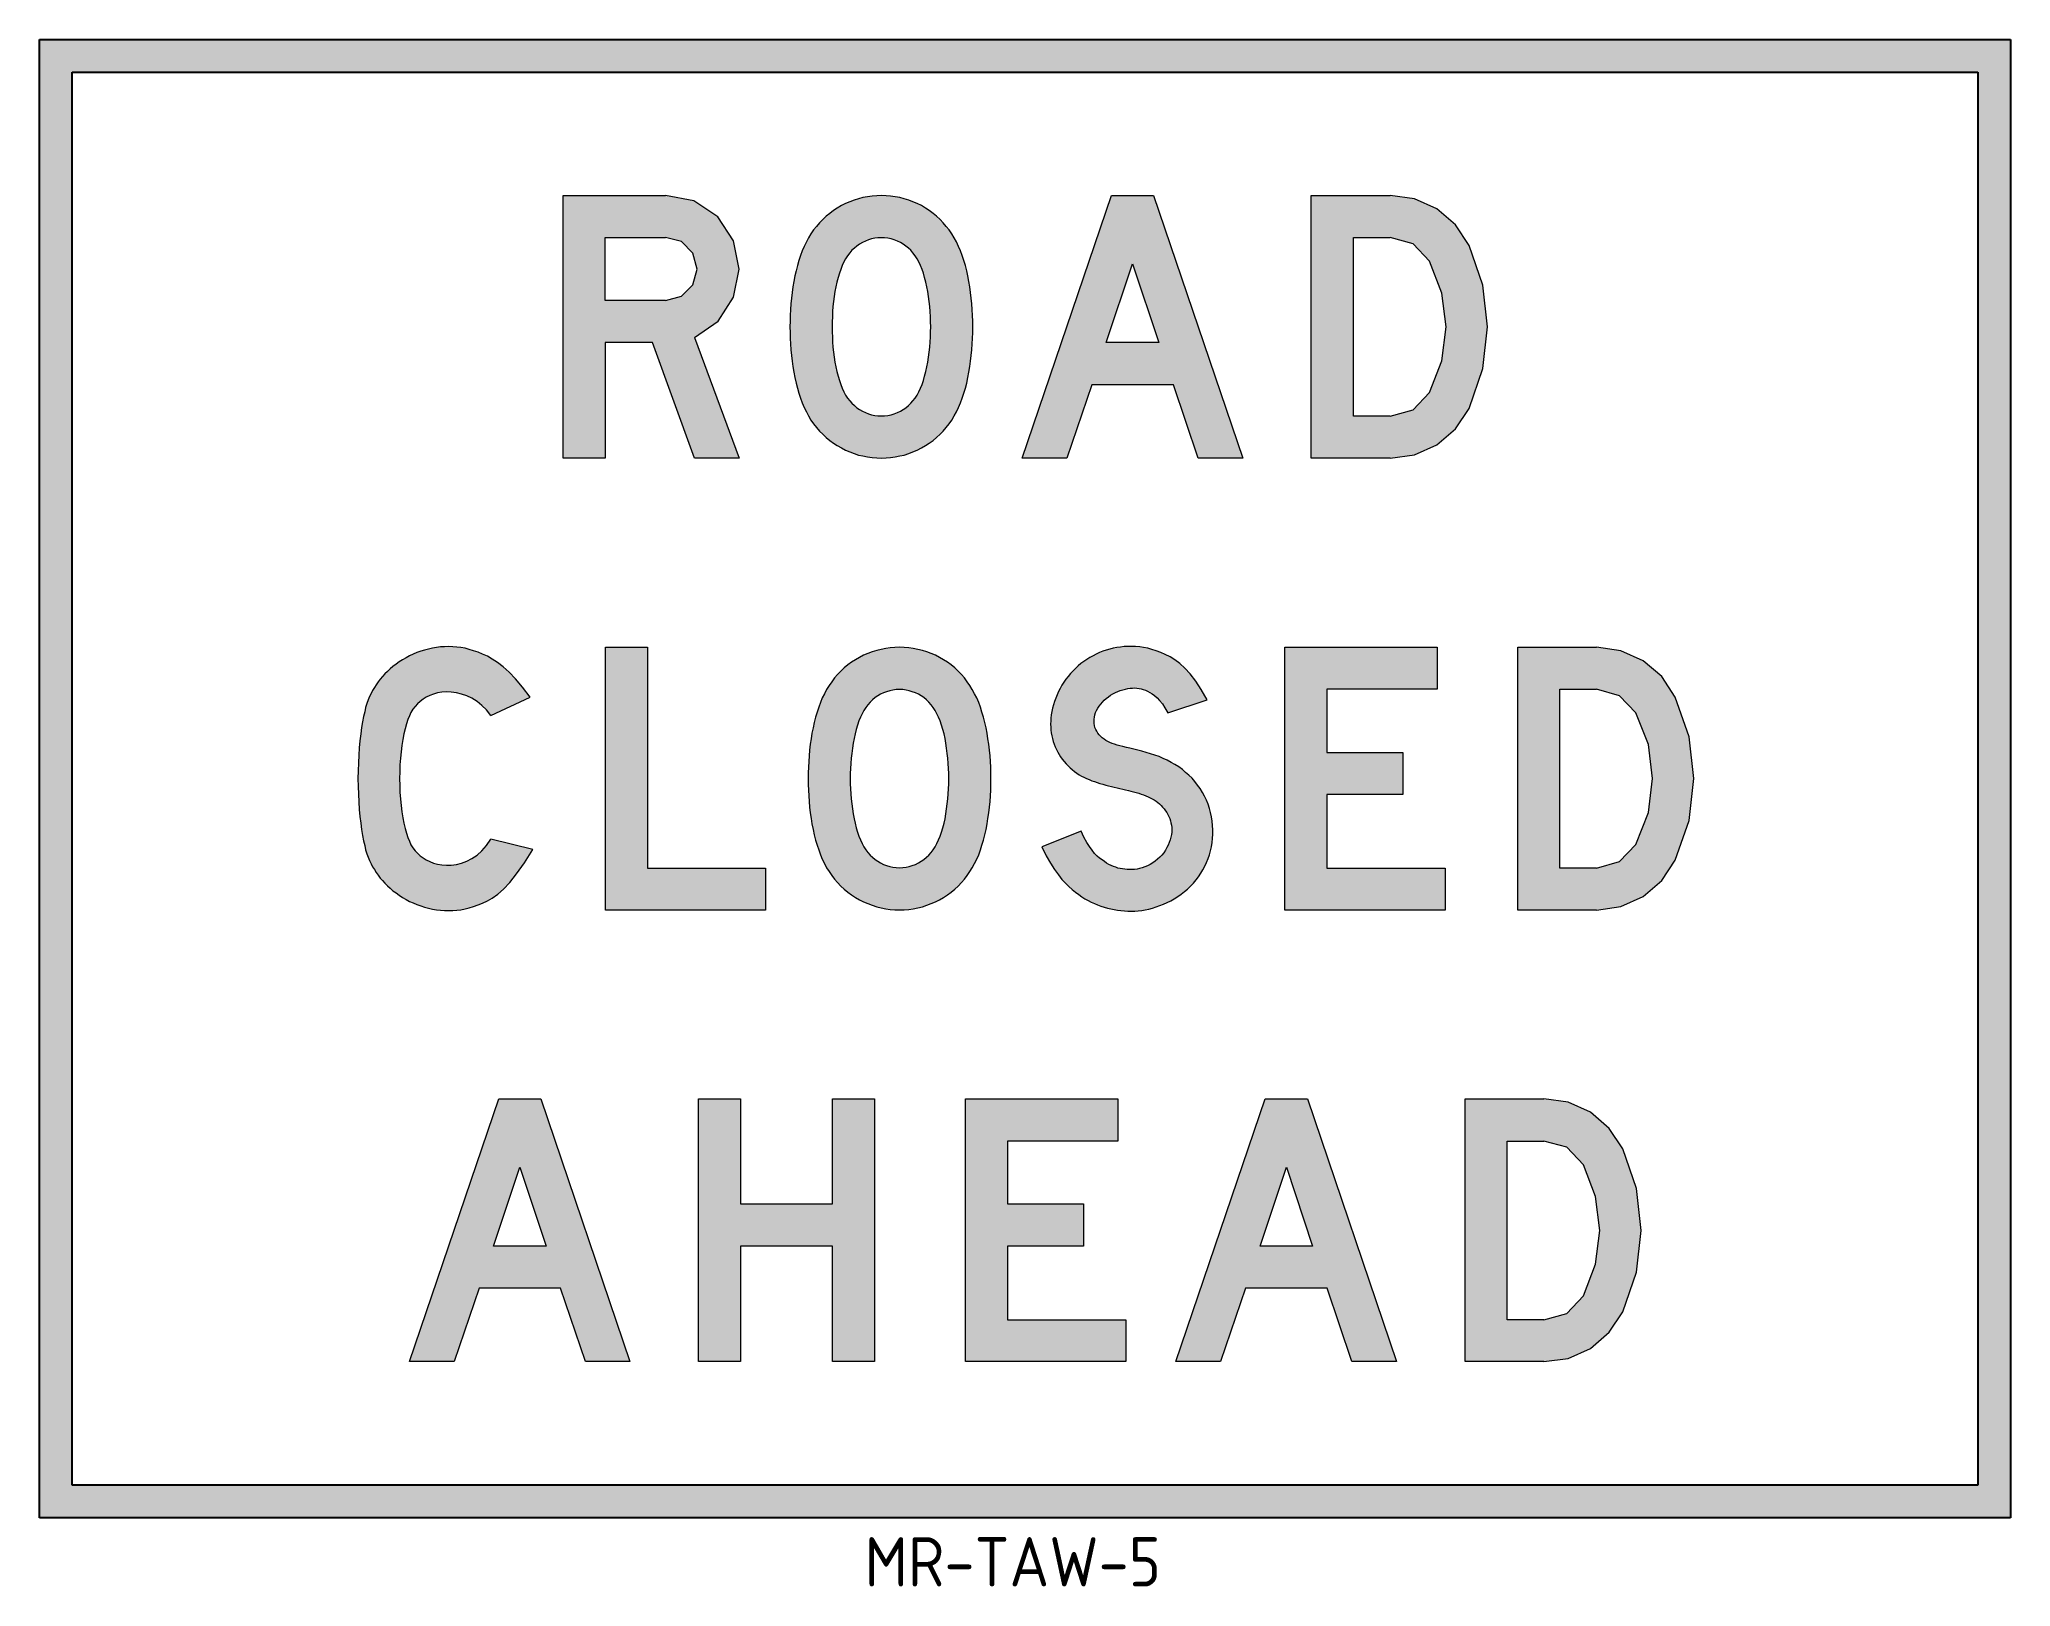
# Model space of a CAD drawing. Header units: millimetres. Extents: x 142 to 262, y 147 to 241.
import ezdxf

# ---------------------------------------------------------------- set-up
doc = ezdxf.new("R2010")
doc.units = ezdxf.units.MM
doc.header["$LTSCALE"] = 12
doc.layers.add('L35', color=3, linetype='Continuous')
doc.layers.add('T25', color=1, linetype='Continuous')
doc.styles.add('iso', font='iso.shx')

msp = doc.modelspace()

# ---------------------------------------------------------------- hatches: boundary and pattern name
at = {"layer": 'T25'}
h = msp.add_hatch(color=256, dxfattribs=at)
h.paths.add_polyline_path([(144.43, 238.69), (260.43, 238.69), (260.43, 152.69), (144.43, 152.69)], flags=16)
h.paths.add_polyline_path([(142.43, 240.69), (262.43, 240.69), (262.43, 150.69), (142.43, 150.69)])
h = msp.add_hatch(color=256, dxfattribs=at)
h.paths.add_polyline_path([(183.74, 223.54), (184.69, 225), (185.02, 226.71), (184.69, 228.43), (183.72, 229.89), (182.27, 230.86), (180.55, 231.19), (174.31, 231.19), (174.31, 215.19), (176.87, 215.19), (176.87, 222.23), (179.75, 222.23), (182.31, 215.19), (185.02, 215.19), (182.31, 222.55)])
h.paths.add_polyline_path([(176.87, 224.79), (176.87, 228.63), (180.55, 228.63), (181.51, 228.38), (182.21, 227.67), (182.47, 226.71), (182.21, 225.75), (181.51, 225.05), (180.55, 224.79)], flags=16)
h.paths.add_polyline_path([(199.25, 223.19), (199.25, 223.54), (199.23, 223.89), (199.22, 224.24), (199.19, 224.59), (199.16, 224.93), (199.12, 225.28), (199.07, 225.62), (199.01, 225.96), (198.95, 226.29), (198.88, 226.61), (198.8, 226.93), (198.71, 227.24), (198.61, 227.53), (198.5, 227.82), (198.39, 228.09), (198.26, 228.36), (198.12, 228.61), (197.97, 228.86), (197.81, 229.09), (197.64, 229.31), (197.45, 229.53), (197.26, 229.73), (197.05, 229.92), (196.83, 230.1), (196.6, 230.27), (196.37, 230.42), (196.12, 230.57), (195.87, 230.69), (195.61, 230.81), (195.35, 230.91), (195.08, 230.99), (194.81, 231.06), (194.53, 231.11), (194.25, 231.15), (193.97, 231.17), (193.68, 231.18), (193.4, 231.17), (193.12, 231.15), (192.84, 231.11), (192.56, 231.06), (192.29, 230.99), (192.02, 230.91), (191.76, 230.81), (191.5, 230.69), (191.25, 230.57), (191, 230.42), (190.77, 230.27), (190.54, 230.1), (190.32, 229.92), (190.12, 229.73), (189.92, 229.53), (189.74, 229.31), (189.56, 229.09), (189.4, 228.86), (189.25, 228.61), (189.12, 228.36), (188.99, 228.09), (188.87, 227.82), (188.76, 227.53), (188.66, 227.24), (188.58, 226.93), (188.49, 226.61), (188.42, 226.29), (188.36, 225.96), (188.3, 225.62), (188.25, 225.28), (188.21, 224.93), (188.18, 224.59), (188.16, 224.24), (188.14, 223.89), (188.13, 223.54), (188.12, 223.19), (188.13, 222.84), (188.14, 222.49), (188.16, 222.15), (188.18, 221.8), (188.21, 221.45), (188.25, 221.11), (188.3, 220.77), (188.36, 220.43), (188.42, 220.1), (188.49, 219.77), (188.58, 219.45), (188.66, 219.15), (188.76, 218.85), (188.87, 218.56), (188.99, 218.29), (189.12, 218.02), (189.25, 217.77), (189.4, 217.52), (189.56, 217.29), (189.74, 217.07), (189.92, 216.85), (190.12, 216.65), (190.32, 216.46), (190.54, 216.28), (190.77, 216.11), (191, 215.96), (191.25, 215.82), (191.5, 215.69), (191.76, 215.58), (192.02, 215.48), (192.29, 215.39), (192.56, 215.33), (192.84, 215.27), (193.12, 215.23), (193.4, 215.21), (193.68, 215.2), (193.97, 215.21), (194.25, 215.23), (194.53, 215.27), (194.81, 215.33), (195.08, 215.39), (195.35, 215.48), (195.61, 215.58), (195.87, 215.69), (196.12, 215.82), (196.37, 215.96), (196.6, 216.11), (196.83, 216.28), (197.05, 216.46), (197.26, 216.65), (197.45, 216.85), (197.64, 217.07), (197.81, 217.29), (197.97, 217.52), (198.12, 217.77), (198.26, 218.02), (198.39, 218.29), (198.5, 218.56), (198.61, 218.85), (198.71, 219.15), (198.8, 219.45), (198.88, 219.77), (198.95, 220.1), (199.01, 220.43), (199.07, 220.77), (199.12, 221.11), (199.16, 221.45), (199.19, 221.8), (199.22, 222.15), (199.23, 222.49), (199.25, 222.84)])
h.paths.add_polyline_path([(196.68, 222.88), (196.67, 222.57), (196.65, 222.27), (196.63, 221.96), (196.6, 221.65), (196.56, 221.35), (196.51, 221.05), (196.46, 220.75), (196.39, 220.47), (196.32, 220.19), (196.25, 219.93), (196.16, 219.69), (196.07, 219.46), (195.97, 219.24), (195.86, 219.04), (195.74, 218.86), (195.61, 218.69), (195.48, 218.54), (195.33, 218.4), (195.17, 218.27), (195.01, 218.16), (194.84, 218.06), (194.66, 217.97), (194.47, 217.9), (194.28, 217.84), (194.08, 217.8), (193.88, 217.78), (193.68, 217.77), (193.48, 217.78), (193.29, 217.8), (193.09, 217.84), (192.9, 217.9), (192.71, 217.97), (192.53, 218.06), (192.36, 218.16), (192.19, 218.27), (192.04, 218.4), (191.89, 218.54), (191.76, 218.69), (191.63, 218.86), (191.51, 219.04), (191.4, 219.24), (191.3, 219.46), (191.21, 219.69), (191.13, 219.93), (191.05, 220.19), (190.98, 220.47), (190.92, 220.75), (190.86, 221.05), (190.82, 221.35), (190.78, 221.65), (190.74, 221.96), (190.72, 222.27), (190.7, 222.57), (190.69, 222.88), (190.69, 223.19), (190.69, 223.5), (190.7, 223.81), (190.72, 224.12), (190.74, 224.43), (190.78, 224.73), (190.82, 225.04), (190.86, 225.34), (190.92, 225.63), (190.98, 225.91), (191.05, 226.19), (191.13, 226.45), (191.21, 226.69), (191.3, 226.92), (191.4, 227.14), (191.51, 227.34), (191.63, 227.52), (191.76, 227.69), (191.89, 227.85), (192.04, 227.99), (192.19, 228.11), (192.36, 228.23), (192.53, 228.33), (192.71, 228.41), (192.9, 228.48), (193.09, 228.54), (193.29, 228.58), (193.48, 228.6), (193.68, 228.61), (193.88, 228.6), (194.08, 228.58), (194.28, 228.54), (194.47, 228.48), (194.66, 228.41), (194.84, 228.33), (195.01, 228.23), (195.17, 228.11), (195.33, 227.99), (195.48, 227.85), (195.61, 227.69), (195.74, 227.52), (195.86, 227.34), (195.97, 227.14), (196.07, 226.92), (196.16, 226.69), (196.25, 226.45), (196.32, 226.19), (196.39, 225.91), (196.46, 225.63), (196.51, 225.34), (196.56, 225.04), (196.6, 224.73), (196.63, 224.43), (196.65, 224.12), (196.67, 223.81), (196.68, 223.5), (196.69, 223.19)], flags=16)
h.paths.add_polyline_path([(210.26, 231.19), (207.7, 231.19), (202.26, 215.19), (204.98, 215.19), (206.5, 219.67), (211.46, 219.67), (212.97, 215.19), (215.69, 215.19)])
h.paths.add_polyline_path([(207.38, 222.23), (208.97, 227.03), (210.58, 222.23)], flags=16)
h.paths.add_polyline_path([(230.59, 223.19), (230.3, 225.73), (229.46, 228.15), (228.64, 229.4), (227.5, 230.37), (226.14, 230.99), (224.66, 231.19), (219.86, 231.19), (219.86, 215.19), (224.66, 215.19), (226.14, 215.4), (227.5, 216.01), (228.64, 216.98), (229.46, 218.23), (230.3, 220.65)])
h.paths.add_polyline_path([(227.81, 221.13), (227.06, 219.19), (226.06, 218.14), (224.66, 217.75), (222.42, 217.75), (222.42, 228.63), (224.66, 228.63), (226.06, 228.24), (227.06, 227.19), (227.81, 225.25), (228.06, 223.19)], flags=16)
h.paths.add_polyline_path([(164.37, 195.27), (164.36, 195.69), (164.37, 196.11), (164.38, 196.53), (164.41, 196.93), (164.45, 197.33), (164.5, 197.71), (164.56, 198.08), (164.62, 198.42), (164.69, 198.73), (164.77, 199.02), (164.85, 199.28), (164.95, 199.51), (165.05, 199.72), (165.17, 199.91), (165.3, 200.08), (165.45, 200.24), (165.61, 200.39), (165.79, 200.52), (165.98, 200.64), (166.2, 200.75), (166.42, 200.84), (166.67, 200.91), (166.93, 200.95), (167.21, 200.97), (167.5, 200.96), (167.81, 200.92), (168.12, 200.84), (168.44, 200.73), (168.76, 200.58), (169.07, 200.39), (169.37, 200.15), (169.64, 199.87), (169.9, 199.53), (172.3, 200.65), (171.84, 201.26), (171.41, 201.76), (171.02, 202.17), (170.66, 202.5), (170.32, 202.76), (170, 202.97), (169.7, 203.14), (169.41, 203.27), (169.13, 203.39), (168.86, 203.48), (168.6, 203.56), (168.34, 203.63), (168.09, 203.67), (167.84, 203.7), (167.59, 203.72), (167.34, 203.73), (167.09, 203.72), (166.85, 203.71), (166.6, 203.68), (166.36, 203.64), (166.12, 203.58), (165.88, 203.52), (165.64, 203.45), (165.41, 203.36), (165.19, 203.27), (164.96, 203.16), (164.75, 203.05), (164.54, 202.93), (164.33, 202.8), (164.14, 202.66), (163.95, 202.52), (163.78, 202.37), (163.61, 202.22), (163.46, 202.06), (163.31, 201.91), (163.17, 201.74), (163.05, 201.58), (162.93, 201.41), (162.82, 201.23), (162.71, 201.05), (162.62, 200.87), (162.53, 200.68), (162.44, 200.48), (162.37, 200.26), (162.29, 200.02), (162.23, 199.76), (162.16, 199.47), (162.1, 199.15), (162.04, 198.8), (161.99, 198.41), (161.94, 198), (161.9, 197.56), (161.87, 197.11), (161.85, 196.65), (161.83, 196.17), (161.82, 195.69), (161.83, 195.21), (161.85, 194.74), (161.87, 194.27), (161.9, 193.82), (161.94, 193.39), (161.99, 192.97), (162.04, 192.59), (162.1, 192.23), (162.16, 191.91), (162.23, 191.62), (162.29, 191.36), (162.37, 191.12), (162.44, 190.9), (162.53, 190.7), (162.62, 190.51), (162.71, 190.33), (162.82, 190.15), (162.93, 189.98), (163.05, 189.81), (163.17, 189.64), (163.31, 189.48), (163.46, 189.32), (163.61, 189.17), (163.78, 189.02), (163.95, 188.87), (164.14, 188.73), (164.33, 188.59), (164.54, 188.46), (164.75, 188.34), (164.96, 188.22), (165.19, 188.12), (165.41, 188.02), (165.64, 187.94), (165.88, 187.86), (166.12, 187.8), (166.36, 187.75), (166.6, 187.71), (166.85, 187.68), (167.09, 187.66), (167.34, 187.66), (167.59, 187.66), (167.84, 187.68), (168.09, 187.71), (168.34, 187.76), (168.6, 187.82), (168.86, 187.9), (169.13, 188), (169.41, 188.11), (169.7, 188.25), (170, 188.42), (170.33, 188.66), (170.68, 188.97), (171.06, 189.37), (171.48, 189.9), (171.95, 190.56), (172.46, 191.37), (169.9, 192.01), (169.64, 191.63), (169.37, 191.3), (169.07, 191.04), (168.76, 190.83), (168.44, 190.66), (168.12, 190.55), (167.81, 190.47), (167.5, 190.43), (167.21, 190.42), (166.93, 190.44), (166.67, 190.48), (166.42, 190.55), (166.2, 190.64), (165.98, 190.74), (165.79, 190.87), (165.61, 191), (165.45, 191.15), (165.3, 191.3), (165.17, 191.48), (165.05, 191.67), (164.95, 191.88), (164.85, 192.11), (164.77, 192.37), (164.69, 192.65), (164.62, 192.97), (164.56, 193.31), (164.5, 193.67), (164.45, 194.05), (164.41, 194.45), (164.38, 194.86)])
h.paths.add_polyline_path([(179.44, 203.69), (176.89, 203.69), (176.89, 187.69), (186.64, 187.69), (186.64, 190.25), (179.44, 190.25)])
h.paths.add_polyline_path([(200.35, 195.69), (200.35, 196.04), (200.34, 196.39), (200.32, 196.74), (200.3, 197.08), (200.26, 197.43), (200.22, 197.78), (200.17, 198.12), (200.12, 198.46), (200.06, 198.79), (199.98, 199.11), (199.9, 199.43), (199.81, 199.74), (199.71, 200.04), (199.61, 200.32), (199.49, 200.6), (199.36, 200.86), (199.22, 201.12), (199.07, 201.36), (198.91, 201.59), (198.74, 201.82), (198.56, 202.03), (198.36, 202.23), (198.15, 202.43), (197.94, 202.61), (197.71, 202.77), (197.47, 202.93), (197.23, 203.07), (196.98, 203.2), (196.72, 203.31), (196.45, 203.41), (196.18, 203.49), (195.91, 203.56), (195.63, 203.62), (195.35, 203.66), (195.07, 203.68), (194.79, 203.69), (194.51, 203.68), (194.23, 203.66), (193.95, 203.62), (193.67, 203.56), (193.4, 203.49), (193.13, 203.41), (192.86, 203.31), (192.6, 203.2), (192.35, 203.07), (192.11, 202.93), (191.87, 202.77), (191.64, 202.61), (191.43, 202.43), (191.22, 202.23), (191.02, 202.03), (190.84, 201.82), (190.66, 201.59), (190.5, 201.36), (190.35, 201.12), (190.22, 200.86), (190.09, 200.6), (189.97, 200.32), (189.87, 200.04), (189.77, 199.74), (189.68, 199.43), (189.6, 199.11), (189.53, 198.79), (189.46, 198.46), (189.41, 198.12), (189.36, 197.78), (189.32, 197.43), (189.29, 197.08), (189.26, 196.74), (189.24, 196.39), (189.23, 196.04), (189.23, 195.69), (189.23, 195.34), (189.24, 194.99), (189.26, 194.65), (189.29, 194.3), (189.32, 193.95), (189.36, 193.61), (189.41, 193.26), (189.46, 192.93), (189.53, 192.6), (189.6, 192.27), (189.68, 191.95), (189.77, 191.65), (189.87, 191.35), (189.97, 191.06), (190.09, 190.79), (190.22, 190.52), (190.35, 190.27), (190.5, 190.03), (190.66, 189.79), (190.84, 189.57), (191.02, 189.36), (191.22, 189.15), (191.43, 188.96), (191.64, 188.78), (191.87, 188.61), (192.11, 188.46), (192.35, 188.32), (192.6, 188.19), (192.86, 188.08), (193.13, 187.98), (193.4, 187.89), (193.67, 187.82), (193.95, 187.77), (194.23, 187.73), (194.51, 187.71), (194.79, 187.7), (195.07, 187.71), (195.35, 187.73), (195.63, 187.77), (195.91, 187.82), (196.18, 187.89), (196.45, 187.98), (196.72, 188.08), (196.98, 188.19), (197.23, 188.32), (197.47, 188.46), (197.71, 188.61), (197.94, 188.78), (198.15, 188.96), (198.36, 189.15), (198.56, 189.36), (198.74, 189.57), (198.91, 189.79), (199.07, 190.03), (199.22, 190.27), (199.36, 190.52), (199.49, 190.79), (199.61, 191.06), (199.71, 191.35), (199.81, 191.65), (199.9, 191.95), (199.98, 192.27), (200.06, 192.6), (200.12, 192.93), (200.17, 193.26), (200.22, 193.61), (200.26, 193.95), (200.3, 194.3), (200.32, 194.65), (200.34, 194.99), (200.35, 195.34)])
h.paths.add_polyline_path([(197.79, 195.38), (197.78, 195.07), (197.76, 194.76), (197.73, 194.46), (197.7, 194.15), (197.66, 193.85), (197.61, 193.55), (197.56, 193.25), (197.5, 192.97), (197.43, 192.7), (197.35, 192.44), (197.26, 192.19), (197.17, 191.96), (197.07, 191.74), (196.96, 191.54), (196.84, 191.36), (196.71, 191.19), (196.58, 191.04), (196.43, 190.9), (196.28, 190.77), (196.11, 190.66), (195.94, 190.56), (195.76, 190.47), (195.57, 190.4), (195.38, 190.35), (195.19, 190.31), (194.99, 190.28), (194.79, 190.27), (194.59, 190.28), (194.39, 190.31), (194.2, 190.35), (194, 190.4), (193.82, 190.47), (193.64, 190.56), (193.46, 190.66), (193.3, 190.77), (193.14, 190.9), (193, 191.04), (192.86, 191.19), (192.74, 191.36), (192.62, 191.54), (192.51, 191.74), (192.41, 191.96), (192.31, 192.19), (192.23, 192.44), (192.15, 192.7), (192.08, 192.97), (192.02, 193.25), (191.96, 193.55), (191.92, 193.85), (191.88, 194.15), (191.84, 194.46), (191.82, 194.76), (191.8, 195.07), (191.79, 195.38), (191.79, 195.69), (191.79, 196), (191.8, 196.31), (191.82, 196.62), (191.84, 196.93), (191.88, 197.23), (191.92, 197.54), (191.96, 197.84), (192.02, 198.13), (192.08, 198.41), (192.15, 198.69), (192.23, 198.95), (192.31, 199.2), (192.41, 199.43), (192.51, 199.64), (192.62, 199.84), (192.74, 200.03), (192.86, 200.19), (193, 200.35), (193.14, 200.49), (193.3, 200.62), (193.46, 200.73), (193.64, 200.83), (193.82, 200.91), (194, 200.98), (194.2, 201.04), (194.39, 201.08), (194.59, 201.11), (194.79, 201.11), (194.99, 201.11), (195.19, 201.08), (195.38, 201.04), (195.57, 200.98), (195.76, 200.91), (195.94, 200.83), (196.11, 200.73), (196.28, 200.62), (196.43, 200.49), (196.58, 200.35), (196.71, 200.19), (196.84, 200.03), (196.96, 199.84), (197.07, 199.64), (197.17, 199.43), (197.26, 199.2), (197.35, 198.95), (197.43, 198.69), (197.5, 198.41), (197.56, 198.13), (197.61, 197.84), (197.66, 197.54), (197.7, 197.23), (197.73, 196.93), (197.76, 196.62), (197.78, 196.31), (197.79, 196), (197.79, 195.69)], flags=16)
h.paths.add_polyline_path([(212.01, 196.24), (211.79, 196.4), (211.56, 196.55), (211.33, 196.68), (211.09, 196.81), (210.84, 196.92), (210.59, 197.03), (210.33, 197.12), (210.06, 197.21), (209.8, 197.29), (209.54, 197.36), (209.29, 197.42), (209.05, 197.48), (208.81, 197.54), (208.6, 197.59), (208.39, 197.64), (208.21, 197.68), (208.04, 197.73), (207.88, 197.78), (207.73, 197.83), (207.6, 197.89), (207.47, 197.95), (207.35, 198.02), (207.24, 198.09), (207.13, 198.17), (207.04, 198.26), (206.95, 198.36), (206.87, 198.46), (206.8, 198.57), (206.74, 198.68), (206.69, 198.8), (206.66, 198.92), (206.64, 199.05), (206.63, 199.18), (206.64, 199.31), (206.66, 199.44), (206.69, 199.57), (206.73, 199.71), (206.79, 199.84), (206.86, 199.97), (206.94, 200.1), (207.04, 200.22), (207.14, 200.35), (207.25, 200.46), (207.38, 200.57), (207.51, 200.67), (207.64, 200.77), (207.78, 200.85), (207.93, 200.93), (208.08, 201), (208.23, 201.05), (208.39, 201.1), (208.54, 201.14), (208.68, 201.17), (208.83, 201.19), (208.97, 201.2), (209.11, 201.21), (209.24, 201.2), (209.37, 201.18), (209.5, 201.16), (209.63, 201.12), (209.76, 201.07), (209.89, 201.01), (210.03, 200.94), (210.17, 200.86), (210.32, 200.75), (210.47, 200.61), (210.62, 200.44), (210.79, 200.24), (210.95, 199.99), (211.13, 199.69), (213.52, 200.49), (213.16, 201.11), (212.82, 201.63), (212.48, 202.06), (212.16, 202.41), (211.85, 202.69), (211.55, 202.92), (211.26, 203.1), (210.97, 203.25), (210.69, 203.37), (210.42, 203.47), (210.16, 203.56), (209.9, 203.63), (209.65, 203.68), (209.41, 203.71), (209.16, 203.73), (208.93, 203.74), (208.69, 203.74), (208.46, 203.73), (208.24, 203.7), (208.02, 203.67), (207.8, 203.63), (207.59, 203.58), (207.37, 203.51), (207.17, 203.44), (206.96, 203.36), (206.76, 203.27), (206.57, 203.17), (206.38, 203.06), (206.19, 202.95), (206.01, 202.82), (205.83, 202.69), (205.66, 202.55), (205.5, 202.4), (205.35, 202.24), (205.2, 202.08), (205.06, 201.91), (204.92, 201.74), (204.8, 201.56), (204.68, 201.37), (204.57, 201.18), (204.47, 200.99), (204.38, 200.79), (204.3, 200.59), (204.23, 200.38), (204.17, 200.18), (204.11, 199.98), (204.07, 199.78), (204.03, 199.58), (204.01, 199.38), (204, 199.2), (203.99, 199.01), (204, 198.83), (204.01, 198.65), (204.03, 198.47), (204.06, 198.3), (204.1, 198.13), (204.15, 197.96), (204.21, 197.79), (204.27, 197.63), (204.34, 197.47), (204.42, 197.31), (204.51, 197.16), (204.6, 197.01), (204.7, 196.87), (204.81, 196.73), (204.93, 196.6), (205.05, 196.47), (205.17, 196.35), (205.3, 196.24), (205.44, 196.13), (205.58, 196.03), (205.73, 195.93), (205.87, 195.85), (206.02, 195.77), (206.18, 195.7), (206.34, 195.63), (206.5, 195.56), (206.66, 195.51), (206.83, 195.45), (206.99, 195.4), (207.17, 195.35), (207.34, 195.3), (207.51, 195.26), (207.69, 195.22), (207.86, 195.17), (208.04, 195.13), (208.21, 195.09), (208.38, 195.05), (208.55, 195.01), (208.72, 194.97), (208.88, 194.93), (209.04, 194.89), (209.2, 194.85), (209.35, 194.8), (209.5, 194.75), (209.64, 194.7), (209.78, 194.65), (209.92, 194.59), (210.05, 194.53), (210.17, 194.46), (210.29, 194.39), (210.41, 194.32), (210.52, 194.24), (210.62, 194.15), (210.72, 194.06), (210.81, 193.96), (210.9, 193.85), (210.98, 193.74), (211.06, 193.63), (211.12, 193.51), (211.18, 193.39), (211.24, 193.26), (211.28, 193.13), (211.31, 193), (211.34, 192.86), (211.36, 192.72), (211.36, 192.58), (211.36, 192.43), (211.34, 192.28), (211.31, 192.13), (211.27, 191.97), (211.21, 191.81), (211.15, 191.65), (211.07, 191.49), (210.98, 191.33), (210.88, 191.18), (210.76, 191.03), (210.64, 190.9), (210.5, 190.78), (210.36, 190.66), (210.21, 190.56), (210.05, 190.47), (209.89, 190.39), (209.73, 190.32), (209.57, 190.26), (209.4, 190.22), (209.25, 190.18), (209.09, 190.16), (208.94, 190.15), (208.79, 190.15), (208.65, 190.15), (208.51, 190.17), (208.36, 190.19), (208.22, 190.22), (208.09, 190.25), (207.95, 190.3), (207.81, 190.35), (207.68, 190.41), (207.54, 190.47), (207.4, 190.55), (207.26, 190.64), (207.12, 190.74), (206.97, 190.85), (206.82, 190.98), (206.67, 191.14), (206.52, 191.33), (206.36, 191.55), (206.19, 191.81), (206.02, 192.13), (205.85, 192.49), (203.45, 191.53), (203.72, 191), (203.98, 190.55), (204.22, 190.16), (204.46, 189.83), (204.68, 189.55), (204.89, 189.32), (205.1, 189.12), (205.31, 188.94), (205.5, 188.78), (205.7, 188.63), (205.89, 188.5), (206.08, 188.38), (206.27, 188.27), (206.46, 188.17), (206.66, 188.08), (206.85, 188), (207.05, 187.93), (207.25, 187.87), (207.45, 187.81), (207.65, 187.76), (207.86, 187.72), (208.07, 187.68), (208.27, 187.66), (208.48, 187.64), (208.69, 187.63), (208.9, 187.63), (209.11, 187.63), (209.32, 187.65), (209.54, 187.67), (209.75, 187.71), (209.97, 187.75), (210.19, 187.81), (210.42, 187.88), (210.64, 187.96), (210.86, 188.05), (211.09, 188.15), (211.31, 188.26), (211.52, 188.38), (211.73, 188.51), (211.94, 188.65), (212.14, 188.81), (212.33, 188.97), (212.51, 189.15), (212.68, 189.33), (212.84, 189.52), (212.99, 189.72), (213.13, 189.93), (213.26, 190.14), (213.38, 190.36), (213.48, 190.59), (213.58, 190.82), (213.66, 191.05), (213.73, 191.3), (213.78, 191.54), (213.83, 191.8), (213.85, 192.05), (213.87, 192.31), (213.87, 192.57), (213.85, 192.83), (213.83, 193.1), (213.78, 193.36), (213.73, 193.62), (213.66, 193.88), (213.57, 194.13), (213.47, 194.38), (213.36, 194.62), (213.23, 194.85), (213.09, 195.08), (212.94, 195.3), (212.77, 195.51), (212.6, 195.71), (212.41, 195.9), (212.21, 196.07)])
h.paths.add_polyline_path([(225.44, 197.29), (220.81, 197.29), (220.81, 201.13), (227.53, 201.13), (227.53, 203.69), (218.25, 203.69), (218.25, 187.69), (228, 187.69), (228, 190.25), (220.81, 190.25), (220.81, 194.73), (225.44, 194.73)])
h.paths.add_polyline_path([(243.15, 195.69), (242.87, 198.24), (242.02, 200.65), (241.2, 201.9), (240.07, 202.87), (238.71, 203.48), (237.23, 203.69), (232.43, 203.69), (232.43, 187.69), (237.23, 187.69), (238.71, 187.9), (240.07, 188.52), (241.2, 189.48), (242.02, 190.73), (242.87, 193.15)])
h.paths.add_polyline_path([(240.38, 193.63), (239.62, 191.69), (238.63, 190.65), (237.23, 190.25), (234.99, 190.25), (234.99, 201.13), (237.23, 201.13), (238.63, 200.74), (239.62, 199.69), (240.38, 197.76), (240.63, 195.69)], flags=16)
h.paths.add_polyline_path([(172.95, 176.19), (170.39, 176.19), (164.95, 160.2), (167.67, 160.2), (169.19, 164.68), (174.15, 164.68), (175.67, 160.2), (178.38, 160.2)])
h.paths.add_polyline_path([(170.07, 167.23), (171.67, 172.04), (173.27, 167.23)], flags=16)
h.paths.add_polyline_path([(193.27, 176.19), (190.71, 176.19), (190.71, 169.8), (185.11, 169.8), (185.11, 176.19), (182.56, 176.19), (182.56, 160.2), (185.11, 160.2), (185.11, 167.23), (190.71, 167.23), (190.71, 160.2), (193.27, 160.2)])
h.paths.add_polyline_path([(206, 169.8), (201.36, 169.8), (201.36, 173.63), (208.08, 173.63), (208.08, 176.19), (198.8, 176.19), (198.8, 160.2), (208.56, 160.2), (208.56, 162.75), (201.36, 162.75), (201.36, 167.23), (206, 167.23)])
h.paths.add_polyline_path([(219.62, 176.19), (217.06, 176.19), (211.62, 160.2), (214.34, 160.2), (215.86, 164.68), (220.82, 164.68), (222.33, 160.2), (225.05, 160.2)])
h.paths.add_polyline_path([(216.74, 167.23), (218.34, 172.04), (219.94, 167.23)], flags=16)
h = msp.add_hatch(color=256, dxfattribs=at)
h.paths.add_polyline_path([(239.66, 170.74), (238.82, 173.16), (238, 174.4), (236.86, 175.38), (235.5, 175.99), (234.02, 176.19), (229.23, 176.19), (229.23, 160.2), (234.02, 160.2), (235.5, 160.4), (236.86, 161.01), (238, 161.99), (238.82, 163.23), (239.66, 165.65), (239.95, 168.19)])
h.paths.add_polyline_path([(231.78, 173.63), (234.02, 173.63), (235.42, 173.25), (236.42, 172.19), (237.17, 170.26), (237.43, 168.19), (237.17, 166.13), (236.42, 164.2), (235.42, 163.14), (234.02, 162.75), (231.78, 162.75)], flags=16)

# ---------------------------------------------------------------- linework, layer by layer
at = {"color": 3, "lineweight": 0}
for points in [[(182.31, 222.55), (185.02, 215.19), (182.31, 215.19), (179.75, 222.23), (176.87, 222.23), (176.87, 215.19), (174.31, 215.19), (174.31, 231.19)], [(174.31, 231.19), (180.55, 231.19)], [(185.02, 226.71), (184.69, 228.43), (183.72, 229.89), (182.27, 230.86), (180.55, 231.19)], [(202.26, 215.19), (207.7, 231.19), (210.26, 231.19), (215.69, 215.19), (212.97, 215.19), (211.46, 219.67), (206.5, 219.67), (204.98, 215.19), (202.26, 215.19), (202.26, 215.19)], [(224.66, 215.19), (219.86, 215.19), (219.86, 231.19)], [(219.86, 231.19), (224.66, 231.19)], [(229.46, 228.15), (228.64, 229.4), (227.5, 230.37), (226.14, 230.99), (224.66, 231.19)], [(180.55, 224.79), (176.87, 224.79), (176.87, 228.63)], [(176.87, 228.63), (180.55, 228.63)], [(182.47, 226.71), (182.21, 227.67), (181.51, 228.38), (180.55, 228.63)], [(224.66, 217.75), (222.42, 217.75), (222.42, 228.63)], [(222.42, 228.63), (224.66, 228.63)], [(227.06, 227.19), (226.06, 228.24), (224.66, 228.63)], [(229.46, 218.23), (230.3, 220.65), (230.59, 223.19), (230.3, 225.73), (229.46, 228.15)], [(210.58, 222.23), (207.38, 222.23), (208.97, 227.03), (210.58, 222.23), (210.58, 222.23)], [(227.06, 219.19), (227.81, 221.13), (228.06, 223.19), (227.81, 225.25), (227.06, 227.19)], [(180.55, 224.79), (181.51, 225.05), (182.21, 225.75), (182.47, 226.71)], [(182.31, 222.55), (183.74, 223.54), (184.69, 225), (185.02, 226.71)], [(224.66, 217.75), (226.06, 218.14), (227.06, 219.19)], [(224.66, 215.19), (226.14, 215.4), (227.5, 216.01), (228.64, 216.98), (229.46, 218.23)], [(172.3, 200.65), (171.84, 201.26), (171.41, 201.76), (171.02, 202.17), (170.66, 202.5), (170.32, 202.76), (170, 202.97), (169.7, 203.14), (169.41, 203.27), (169.13, 203.39), (168.86, 203.48), (168.6, 203.56), (168.34, 203.63), (168.09, 203.67), (167.84, 203.7), (167.59, 203.72), (167.34, 203.73), (167.09, 203.72), (166.85, 203.71), (166.6, 203.68), (166.36, 203.64), (166.12, 203.58), (165.88, 203.52), (165.64, 203.45), (165.41, 203.36), (165.19, 203.27), (164.96, 203.16), (164.75, 203.05), (164.54, 202.93), (164.33, 202.8), (164.14, 202.66), (163.95, 202.52), (163.78, 202.37), (163.61, 202.22), (163.46, 202.06), (163.31, 201.91), (163.17, 201.74), (163.05, 201.58), (162.93, 201.41), (162.82, 201.23), (162.71, 201.05), (162.62, 200.87), (162.53, 200.68), (162.44, 200.48), (162.37, 200.26), (162.29, 200.02), (162.23, 199.76), (162.16, 199.47), (162.1, 199.15), (162.04, 198.8), (161.99, 198.41), (161.94, 198), (161.9, 197.56), (161.87, 197.11), (161.85, 196.65), (161.83, 196.17), (161.82, 195.69), (161.83, 195.21), (161.85, 194.74), (161.87, 194.27), (161.9, 193.82), (161.94, 193.39), (161.99, 192.97), (162.04, 192.59), (162.1, 192.23), (162.16, 191.91), (162.23, 191.62), (162.29, 191.36), (162.37, 191.12), (162.44, 190.9), (162.53, 190.7), (162.62, 190.51), (162.71, 190.33), (162.82, 190.15), (162.93, 189.98), (163.05, 189.81), (163.17, 189.64), (163.31, 189.48), (163.46, 189.32), (163.61, 189.17), (163.78, 189.02), (163.95, 188.87), (164.14, 188.73), (164.33, 188.59), (164.54, 188.46), (164.75, 188.34), (164.96, 188.22), (165.19, 188.12), (165.41, 188.02), (165.64, 187.94), (165.88, 187.86), (166.12, 187.8), (166.36, 187.75), (166.6, 187.71), (166.85, 187.68), (167.09, 187.66), (167.34, 187.66), (167.59, 187.66), (167.84, 187.68), (168.09, 187.71), (168.34, 187.76), (168.6, 187.82), (168.86, 187.9), (169.13, 188), (169.41, 188.11), (169.7, 188.25), (170, 188.42), (170.33, 188.66), (170.68, 188.97), (171.06, 189.37), (171.48, 189.9), (171.95, 190.56), (172.46, 191.37)], [(176.89, 203.69), (179.44, 203.69), (179.44, 190.25), (186.64, 190.25), (186.64, 187.69), (176.89, 187.69), (176.89, 203.69), (176.89, 203.69)], [(213.52, 200.49), (213.16, 201.11), (212.82, 201.63), (212.48, 202.06), (212.16, 202.41), (211.85, 202.69), (211.55, 202.92), (211.26, 203.1), (210.97, 203.25), (210.69, 203.37), (210.42, 203.47), (210.16, 203.56), (209.9, 203.63), (209.65, 203.68), (209.41, 203.71), (209.16, 203.73), (208.93, 203.74), (208.69, 203.74), (208.46, 203.73), (208.24, 203.7), (208.02, 203.67), (207.8, 203.63), (207.59, 203.58), (207.37, 203.51), (207.17, 203.44), (206.96, 203.36), (206.76, 203.27), (206.57, 203.17), (206.38, 203.06), (206.19, 202.95), (206.01, 202.82), (205.83, 202.69), (205.66, 202.55), (205.5, 202.4), (205.35, 202.24), (205.2, 202.08), (205.06, 201.91), (204.92, 201.74), (204.8, 201.56), (204.68, 201.37), (204.57, 201.18), (204.47, 200.99), (204.38, 200.79), (204.3, 200.59), (204.23, 200.38), (204.17, 200.18), (204.11, 199.98), (204.07, 199.78), (204.03, 199.58), (204.01, 199.38), (204, 199.2), (203.99, 199.01), (204, 198.83), (204.01, 198.65), (204.03, 198.47), (204.06, 198.3), (204.1, 198.13), (204.15, 197.96), (204.21, 197.79), (204.27, 197.63), (204.34, 197.47), (204.42, 197.31), (204.51, 197.16), (204.6, 197.01), (204.7, 196.87), (204.81, 196.73), (204.93, 196.6), (205.05, 196.47), (205.17, 196.35), (205.3, 196.24), (205.44, 196.13), (205.58, 196.03), (205.73, 195.93), (205.87, 195.85), (206.02, 195.77), (206.18, 195.7), (206.34, 195.63), (206.5, 195.56), (206.66, 195.51), (206.83, 195.45), (206.99, 195.4), (207.17, 195.35), (207.34, 195.3), (207.51, 195.26), (207.69, 195.22), (207.86, 195.17), (208.04, 195.13), (208.21, 195.09), (208.38, 195.05), (208.55, 195.01), (208.72, 194.97), (208.88, 194.93), (209.04, 194.89), (209.2, 194.85), (209.35, 194.8), (209.5, 194.75), (209.64, 194.7), (209.78, 194.65), (209.92, 194.59), (210.05, 194.53), (210.17, 194.46), (210.29, 194.39), (210.41, 194.32), (210.52, 194.24), (210.62, 194.15), (210.72, 194.06), (210.81, 193.96), (210.9, 193.85), (210.98, 193.74), (211.06, 193.63), (211.12, 193.51), (211.18, 193.39), (211.24, 193.26), (211.28, 193.13), (211.31, 193), (211.34, 192.86), (211.36, 192.72), (211.36, 192.58), (211.36, 192.43), (211.34, 192.28), (211.31, 192.13), (211.27, 191.97), (211.21, 191.81), (211.15, 191.65), (211.07, 191.49), (210.98, 191.33), (210.88, 191.18), (210.76, 191.03), (210.64, 190.9), (210.5, 190.78), (210.36, 190.66), (210.21, 190.56), (210.05, 190.47), (209.89, 190.39), (209.73, 190.32), (209.57, 190.26), (209.4, 190.22), (209.25, 190.18), (209.09, 190.16), (208.94, 190.15), (208.79, 190.15), (208.65, 190.15), (208.51, 190.17), (208.36, 190.19), (208.22, 190.22), (208.09, 190.25), (207.95, 190.3), (207.81, 190.35), (207.68, 190.41), (207.54, 190.47), (207.4, 190.55), (207.26, 190.64), (207.12, 190.74), (206.97, 190.85), (206.82, 190.98), (206.67, 191.14), (206.52, 191.33), (206.36, 191.55), (206.19, 191.81), (206.02, 192.13), (205.85, 192.49)], [(218.25, 203.69), (227.53, 203.69), (227.53, 201.13), (220.81, 201.13), (220.81, 197.29), (225.44, 197.29), (225.44, 194.73), (220.81, 194.73), (220.81, 190.25), (228, 190.25), (228, 187.69), (218.25, 187.69), (218.25, 203.69), (218.25, 203.69)], [(237.23, 187.69), (232.43, 187.69), (232.43, 203.69)], [(232.43, 203.69), (237.23, 203.69)], [(242.02, 200.65), (241.2, 201.9), (240.07, 202.87), (238.71, 203.48), (237.23, 203.69)], [(169.9, 199.53), (169.64, 199.87), (169.37, 200.15), (169.07, 200.39), (168.76, 200.58), (168.44, 200.73), (168.12, 200.84), (167.81, 200.92), (167.5, 200.96), (167.21, 200.97), (166.93, 200.95), (166.67, 200.91), (166.42, 200.84), (166.2, 200.75), (165.98, 200.64), (165.79, 200.52), (165.61, 200.39), (165.45, 200.24), (165.3, 200.08), (165.17, 199.91), (165.05, 199.72), (164.95, 199.51), (164.85, 199.28), (164.77, 199.02), (164.69, 198.73), (164.62, 198.42), (164.56, 198.08), (164.5, 197.71), (164.45, 197.33), (164.41, 196.93), (164.38, 196.53), (164.37, 196.11), (164.36, 195.69), (164.37, 195.27), (164.38, 194.86), (164.41, 194.45), (164.45, 194.05), (164.5, 193.67), (164.56, 193.31), (164.62, 192.97), (164.69, 192.65), (164.77, 192.37), (164.85, 192.11), (164.95, 191.88), (165.05, 191.67), (165.17, 191.48), (165.3, 191.3), (165.45, 191.15), (165.61, 191), (165.79, 190.87), (165.98, 190.74), (166.2, 190.64), (166.42, 190.55), (166.67, 190.48), (166.93, 190.44), (167.21, 190.42), (167.5, 190.43), (167.81, 190.47), (168.12, 190.55), (168.44, 190.66), (168.76, 190.83), (169.07, 191.04), (169.37, 191.3), (169.64, 191.63), (169.9, 192.01)], [(169.9, 199.53), (172.3, 200.65)], [(203.45, 191.53), (203.72, 191), (203.98, 190.55), (204.22, 190.16), (204.46, 189.83), (204.68, 189.55), (204.89, 189.32), (205.1, 189.12), (205.31, 188.94), (205.5, 188.78), (205.7, 188.63), (205.89, 188.5), (206.08, 188.38), (206.27, 188.27), (206.46, 188.17), (206.66, 188.08), (206.85, 188), (207.05, 187.93), (207.25, 187.87), (207.45, 187.81), (207.65, 187.76), (207.86, 187.72), (208.07, 187.68), (208.27, 187.66), (208.48, 187.64), (208.69, 187.63), (208.9, 187.63), (209.11, 187.63), (209.32, 187.65), (209.54, 187.67), (209.75, 187.71), (209.97, 187.75), (210.19, 187.81), (210.42, 187.88), (210.64, 187.96), (210.86, 188.05), (211.09, 188.15), (211.31, 188.26), (211.52, 188.38), (211.73, 188.51), (211.94, 188.65), (212.14, 188.81), (212.33, 188.97), (212.51, 189.15), (212.68, 189.33), (212.84, 189.52), (212.99, 189.72), (213.13, 189.93), (213.26, 190.14), (213.38, 190.36), (213.48, 190.59), (213.58, 190.82), (213.66, 191.05), (213.73, 191.3), (213.78, 191.54), (213.83, 191.8), (213.85, 192.05), (213.87, 192.31), (213.87, 192.57), (213.85, 192.83), (213.83, 193.1), (213.78, 193.36), (213.73, 193.62), (213.66, 193.88), (213.57, 194.13), (213.47, 194.38), (213.36, 194.62), (213.23, 194.85), (213.09, 195.08), (212.94, 195.3), (212.77, 195.51), (212.6, 195.71), (212.41, 195.9), (212.21, 196.07), (212.01, 196.24), (211.79, 196.4), (211.56, 196.55), (211.33, 196.68), (211.09, 196.81), (210.84, 196.92), (210.59, 197.03), (210.33, 197.12), (210.06, 197.21), (209.8, 197.29), (209.54, 197.36), (209.29, 197.42), (209.05, 197.48), (208.81, 197.54), (208.6, 197.59), (208.39, 197.64), (208.21, 197.68), (208.04, 197.73), (207.88, 197.78), (207.73, 197.83), (207.6, 197.89), (207.47, 197.95), (207.35, 198.02), (207.24, 198.09), (207.13, 198.17), (207.04, 198.26), (206.95, 198.36), (206.87, 198.46), (206.8, 198.57), (206.74, 198.68), (206.69, 198.8), (206.66, 198.92), (206.64, 199.05), (206.63, 199.18), (206.64, 199.31), (206.66, 199.44), (206.69, 199.57), (206.73, 199.71), (206.79, 199.84), (206.86, 199.97), (206.94, 200.1), (207.04, 200.22), (207.14, 200.35), (207.25, 200.46), (207.38, 200.57), (207.51, 200.67), (207.64, 200.77), (207.78, 200.85), (207.93, 200.93), (208.08, 201), (208.23, 201.05), (208.39, 201.1), (208.54, 201.14), (208.68, 201.17), (208.83, 201.19), (208.97, 201.2), (209.11, 201.21), (209.24, 201.2), (209.37, 201.18), (209.5, 201.16), (209.63, 201.12), (209.76, 201.07), (209.89, 201.01), (210.03, 200.94), (210.17, 200.86), (210.32, 200.75), (210.47, 200.61), (210.62, 200.44), (210.79, 200.24), (210.95, 199.99), (211.13, 199.69)], [(211.13, 199.69), (213.52, 200.49)], [(237.23, 190.25), (234.99, 190.25), (234.99, 201.13)], [(234.99, 201.13), (237.23, 201.13)], [(239.62, 199.69), (238.63, 200.74), (237.23, 201.13)], [(242.02, 190.73), (242.87, 193.15), (243.15, 195.69), (242.87, 198.24), (242.02, 200.65)], [(239.62, 191.69), (240.38, 193.63), (240.63, 195.69), (240.38, 197.76), (239.62, 199.69)], [(172.46, 191.37), (169.9, 192.01)], [(205.85, 192.49), (203.45, 191.53)], [(237.23, 190.25), (238.63, 190.65), (239.62, 191.69)], [(237.23, 187.69), (238.71, 187.9), (240.07, 188.52), (241.2, 189.48), (242.02, 190.73)], [(164.95, 160.2), (170.39, 176.19), (172.95, 176.19), (178.38, 160.2), (175.67, 160.2), (174.15, 164.68), (169.19, 164.68), (167.67, 160.2), (164.95, 160.2), (164.95, 160.2)], [(182.56, 176.19), (185.11, 176.19), (185.11, 169.8), (190.71, 169.8), (190.71, 176.19), (193.27, 176.19), (193.27, 160.2), (190.71, 160.2), (190.71, 167.23), (185.11, 167.23), (185.11, 160.2), (182.56, 160.2), (182.56, 176.19), (182.56, 176.19)], [(198.8, 176.19), (208.08, 176.19), (208.08, 173.63), (201.36, 173.63), (201.36, 169.8), (206, 169.8), (206, 167.23), (201.36, 167.23), (201.36, 162.75), (208.56, 162.75), (208.56, 160.2), (198.8, 160.2), (198.8, 176.19), (198.8, 176.19)], [(211.62, 160.2), (217.06, 176.19), (219.62, 176.19), (225.05, 160.2), (222.33, 160.2), (220.82, 164.68), (215.86, 164.68), (214.34, 160.2), (211.62, 160.2), (211.62, 160.2)], [(234.02, 160.2), (229.23, 160.2), (229.23, 176.19)], [(229.23, 176.19), (234.02, 176.19)], [(238.82, 173.16), (238, 174.4), (236.86, 175.38), (235.5, 175.99), (234.02, 176.19)], [(234.02, 162.75), (231.78, 162.75), (231.78, 173.63)], [(231.78, 173.63), (234.02, 173.63)], [(236.42, 172.19), (235.42, 173.25), (234.02, 173.63)], [(238.82, 163.23), (239.66, 165.65), (239.95, 168.19), (239.66, 170.74), (238.82, 173.16)], [(173.27, 167.23), (170.07, 167.23), (171.67, 172.04), (173.27, 167.23), (173.27, 167.23)], [(219.94, 167.23), (216.74, 167.23), (218.34, 172.04), (219.94, 167.23), (219.94, 167.23)], [(236.42, 164.2), (237.17, 166.13), (237.43, 168.19), (237.17, 170.26), (236.42, 172.19)], [(234.02, 162.75), (235.42, 163.14), (236.42, 164.2)], [(234.02, 160.2), (235.5, 160.4), (236.86, 161.01), (238, 161.99), (238.82, 163.23)]]:
    msp.add_lwpolyline(points, dxfattribs=at)
for points in [[(195.87, 215.69), (196.12, 215.82), (196.37, 215.96), (196.6, 216.11), (196.83, 216.28), (197.05, 216.46), (197.26, 216.65), (197.45, 216.85), (197.64, 217.07), (197.81, 217.29), (197.97, 217.52), (198.12, 217.77), (198.26, 218.02), (198.39, 218.29), (198.5, 218.56), (198.61, 218.85), (198.71, 219.15), (198.8, 219.45), (198.88, 219.77), (198.95, 220.1), (199.01, 220.43), (199.07, 220.77), (199.12, 221.11), (199.16, 221.45), (199.19, 221.8), (199.22, 222.15), (199.23, 222.49), (199.25, 222.84), (199.25, 223.19), (199.25, 223.54), (199.23, 223.89), (199.22, 224.24), (199.19, 224.59), (199.16, 224.93), (199.12, 225.28), (199.07, 225.62), (199.01, 225.96), (198.95, 226.29), (198.88, 226.61), (198.8, 226.93), (198.71, 227.24), (198.61, 227.53), (198.5, 227.82), (198.39, 228.09), (198.26, 228.36), (198.12, 228.61), (197.97, 228.86), (197.81, 229.09), (197.64, 229.31), (197.45, 229.53), (197.26, 229.73), (197.05, 229.92), (196.83, 230.1), (196.6, 230.27), (196.37, 230.42), (196.12, 230.57), (195.87, 230.69), (195.61, 230.81), (195.35, 230.91), (195.08, 230.99), (194.81, 231.06), (194.53, 231.11), (194.25, 231.15), (193.97, 231.17), (193.68, 231.18), (193.4, 231.17), (193.12, 231.15), (192.84, 231.11), (192.56, 231.06), (192.29, 230.99), (192.02, 230.91), (191.76, 230.81), (191.5, 230.69), (191.25, 230.57), (191, 230.42), (190.77, 230.27), (190.54, 230.1), (190.32, 229.92), (190.12, 229.73), (189.92, 229.53), (189.74, 229.31), (189.56, 229.09), (189.4, 228.86), (189.25, 228.61), (189.12, 228.36), (188.99, 228.09), (188.87, 227.82), (188.76, 227.53), (188.66, 227.24), (188.58, 226.93), (188.49, 226.61), (188.42, 226.29), (188.36, 225.96), (188.3, 225.62), (188.25, 225.28), (188.21, 224.93), (188.18, 224.59), (188.16, 224.24), (188.14, 223.89), (188.13, 223.54), (188.12, 223.19), (188.13, 222.84), (188.14, 222.49), (188.16, 222.15), (188.18, 221.8), (188.21, 221.45), (188.25, 221.11), (188.3, 220.77), (188.36, 220.43), (188.42, 220.1), (188.49, 219.77), (188.58, 219.45), (188.66, 219.15), (188.76, 218.85), (188.87, 218.56), (188.99, 218.29), (189.12, 218.02), (189.25, 217.77), (189.4, 217.52), (189.56, 217.29), (189.74, 217.07), (189.92, 216.85), (190.12, 216.65), (190.32, 216.46), (190.54, 216.28), (190.77, 216.11), (191, 215.96), (191.25, 215.82), (191.5, 215.69), (191.76, 215.58), (192.02, 215.48), (192.29, 215.39), (192.56, 215.33), (192.84, 215.27), (193.12, 215.23), (193.4, 215.21), (193.68, 215.2), (193.97, 215.21), (194.25, 215.23), (194.53, 215.27), (194.81, 215.33), (195.08, 215.39), (195.35, 215.48), (195.61, 215.58)], [(195.17, 218.27), (195.33, 218.4), (195.48, 218.54), (195.61, 218.69), (195.74, 218.86), (195.86, 219.04), (195.97, 219.24), (196.07, 219.46), (196.16, 219.69), (196.25, 219.93), (196.32, 220.19), (196.39, 220.47), (196.46, 220.75), (196.51, 221.05), (196.56, 221.35), (196.6, 221.65), (196.63, 221.96), (196.65, 222.27), (196.67, 222.57), (196.68, 222.88), (196.69, 223.19), (196.68, 223.5), (196.67, 223.81), (196.65, 224.12), (196.63, 224.43), (196.6, 224.73), (196.56, 225.04), (196.51, 225.34), (196.46, 225.63), (196.39, 225.91), (196.32, 226.19), (196.25, 226.45), (196.16, 226.69), (196.07, 226.92), (195.97, 227.14), (195.86, 227.34), (195.74, 227.52), (195.61, 227.69), (195.48, 227.85), (195.33, 227.99), (195.17, 228.11), (195.01, 228.23), (194.84, 228.33), (194.66, 228.41), (194.47, 228.48), (194.28, 228.54), (194.08, 228.58), (193.88, 228.6), (193.68, 228.61), (193.48, 228.6), (193.29, 228.58), (193.09, 228.54), (192.9, 228.48), (192.71, 228.41), (192.53, 228.33), (192.36, 228.23), (192.19, 228.11), (192.04, 227.99), (191.89, 227.85), (191.76, 227.69), (191.63, 227.52), (191.51, 227.34), (191.4, 227.14), (191.3, 226.92), (191.21, 226.69), (191.13, 226.45), (191.05, 226.19), (190.98, 225.91), (190.92, 225.63), (190.86, 225.34), (190.82, 225.04), (190.78, 224.73), (190.74, 224.43), (190.72, 224.12), (190.7, 223.81), (190.69, 223.5), (190.69, 223.19), (190.69, 222.88), (190.7, 222.57), (190.72, 222.27), (190.74, 221.96), (190.78, 221.65), (190.82, 221.35), (190.86, 221.05), (190.92, 220.75), (190.98, 220.47), (191.05, 220.19), (191.13, 219.93), (191.21, 219.69), (191.3, 219.46), (191.4, 219.24), (191.51, 219.04), (191.63, 218.86), (191.76, 218.69), (191.89, 218.54), (192.04, 218.4), (192.19, 218.27), (192.36, 218.16), (192.53, 218.06), (192.71, 217.97), (192.9, 217.9), (193.09, 217.84), (193.29, 217.8), (193.48, 217.78), (193.68, 217.77), (193.88, 217.78), (194.08, 217.8), (194.28, 217.84), (194.47, 217.9), (194.66, 217.97), (194.84, 218.06), (195.01, 218.16)], [(190.84, 189.57), (191.02, 189.36), (191.22, 189.15), (191.43, 188.96), (191.64, 188.78), (191.87, 188.61), (192.11, 188.46), (192.35, 188.32), (192.6, 188.19), (192.86, 188.08), (193.13, 187.98), (193.4, 187.89), (193.67, 187.82), (193.95, 187.77), (194.23, 187.73), (194.51, 187.71), (194.79, 187.7), (195.07, 187.71), (195.35, 187.73), (195.63, 187.77), (195.91, 187.82), (196.18, 187.89), (196.45, 187.98), (196.72, 188.08), (196.98, 188.19), (197.23, 188.32), (197.47, 188.46), (197.71, 188.61), (197.94, 188.78), (198.15, 188.96), (198.36, 189.15), (198.56, 189.36), (198.74, 189.57), (198.91, 189.79), (199.07, 190.03), (199.22, 190.27), (199.36, 190.52), (199.49, 190.79), (199.61, 191.06), (199.71, 191.35), (199.81, 191.65), (199.9, 191.95), (199.98, 192.27), (200.06, 192.6), (200.12, 192.93), (200.17, 193.26), (200.22, 193.61), (200.26, 193.95), (200.3, 194.3), (200.32, 194.65), (200.34, 194.99), (200.35, 195.34), (200.35, 195.69), (200.35, 196.04), (200.34, 196.39), (200.32, 196.74), (200.3, 197.08), (200.26, 197.43), (200.22, 197.78), (200.17, 198.12), (200.12, 198.46), (200.06, 198.79), (199.98, 199.11), (199.9, 199.43), (199.81, 199.74), (199.71, 200.04), (199.61, 200.32), (199.49, 200.6), (199.36, 200.86), (199.22, 201.12), (199.07, 201.36), (198.91, 201.59), (198.74, 201.82), (198.56, 202.03), (198.36, 202.23), (198.15, 202.43), (197.94, 202.61), (197.71, 202.77), (197.47, 202.93), (197.23, 203.07), (196.98, 203.2), (196.72, 203.31), (196.45, 203.41), (196.18, 203.49), (195.91, 203.56), (195.63, 203.62), (195.35, 203.66), (195.07, 203.68), (194.79, 203.69), (194.51, 203.68), (194.23, 203.66), (193.95, 203.62), (193.67, 203.56), (193.4, 203.49), (193.13, 203.41), (192.86, 203.31), (192.6, 203.2), (192.35, 203.07), (192.11, 202.93), (191.87, 202.77), (191.64, 202.61), (191.43, 202.43), (191.22, 202.23), (191.02, 202.03), (190.84, 201.82), (190.66, 201.59), (190.5, 201.36), (190.35, 201.12), (190.22, 200.86), (190.09, 200.6), (189.97, 200.32), (189.87, 200.04), (189.77, 199.74), (189.68, 199.43), (189.6, 199.11), (189.53, 198.79), (189.46, 198.46), (189.41, 198.12), (189.36, 197.78), (189.32, 197.43), (189.29, 197.08), (189.26, 196.74), (189.24, 196.39), (189.23, 196.04), (189.23, 195.69), (189.23, 195.34), (189.24, 194.99), (189.26, 194.65), (189.29, 194.3), (189.32, 193.95), (189.36, 193.61), (189.41, 193.26), (189.46, 192.93), (189.53, 192.6), (189.6, 192.27), (189.68, 191.95), (189.77, 191.65), (189.87, 191.35), (189.97, 191.06), (190.09, 190.79), (190.22, 190.52), (190.35, 190.27), (190.5, 190.03), (190.66, 189.79)], [(193.3, 190.77), (193.46, 190.66), (193.64, 190.56), (193.82, 190.47), (194, 190.4), (194.2, 190.35), (194.39, 190.31), (194.59, 190.28), (194.79, 190.27), (194.99, 190.28), (195.19, 190.31), (195.38, 190.35), (195.57, 190.4), (195.76, 190.47), (195.94, 190.56), (196.11, 190.66), (196.28, 190.77), (196.43, 190.9), (196.58, 191.04), (196.71, 191.19), (196.84, 191.36), (196.96, 191.54), (197.07, 191.74), (197.17, 191.96), (197.26, 192.19), (197.35, 192.44), (197.43, 192.7), (197.5, 192.97), (197.56, 193.25), (197.61, 193.55), (197.66, 193.85), (197.7, 194.15), (197.73, 194.46), (197.76, 194.76), (197.78, 195.07), (197.79, 195.38), (197.79, 195.69), (197.79, 196), (197.78, 196.31), (197.76, 196.62), (197.73, 196.93), (197.7, 197.23), (197.66, 197.54), (197.61, 197.84), (197.56, 198.13), (197.5, 198.41), (197.43, 198.69), (197.35, 198.95), (197.26, 199.2), (197.17, 199.43), (197.07, 199.64), (196.96, 199.84), (196.84, 200.03), (196.71, 200.19), (196.58, 200.35), (196.43, 200.49), (196.28, 200.62), (196.11, 200.73), (195.94, 200.83), (195.76, 200.91), (195.57, 200.98), (195.38, 201.04), (195.19, 201.08), (194.99, 201.11), (194.79, 201.11), (194.59, 201.11), (194.39, 201.08), (194.2, 201.04), (194, 200.98), (193.82, 200.91), (193.64, 200.83), (193.46, 200.73), (193.3, 200.62), (193.14, 200.49), (193, 200.35), (192.86, 200.19), (192.74, 200.03), (192.62, 199.84), (192.51, 199.64), (192.41, 199.43), (192.31, 199.2), (192.23, 198.95), (192.15, 198.69), (192.08, 198.41), (192.02, 198.13), (191.96, 197.84), (191.92, 197.54), (191.88, 197.23), (191.84, 196.93), (191.82, 196.62), (191.8, 196.31), (191.79, 196), (191.79, 195.69), (191.79, 195.38), (191.8, 195.07), (191.82, 194.76), (191.84, 194.46), (191.88, 194.15), (191.92, 193.85), (191.96, 193.55), (192.02, 193.25), (192.08, 192.97), (192.15, 192.7), (192.23, 192.44), (192.31, 192.19), (192.41, 191.96), (192.51, 191.74), (192.62, 191.54), (192.74, 191.36), (192.86, 191.19), (193, 191.04), (193.14, 190.9)]]:
    msp.add_lwpolyline(points, close=True, dxfattribs=at)
at = {"layer": 'L35'}
for p, q in [((142.43, 240.69), (262.43, 240.69)), ((142.43, 150.69), (142.43, 240.69)), ((262.43, 240.69), (262.43, 150.69)), ((144.43, 238.69), (260.43, 238.69)), ((144.43, 152.69), (144.43, 238.69)), ((260.43, 238.69), (260.43, 152.69)), ((260.43, 152.69), (144.43, 152.69)), ((262.43, 150.69), (142.43, 150.69))]:
    msp.add_line(p, q, dxfattribs=at)

# ---------------------------------------------------------------- texts
at = {"layer": 'T25', "color": 3, "style": 'iso'}
msp.add_text('MR-TAW-5', height=3, dxfattribs=at).set_placement((192.67, 146.52))

doc.saveas('drawing.dxf')
